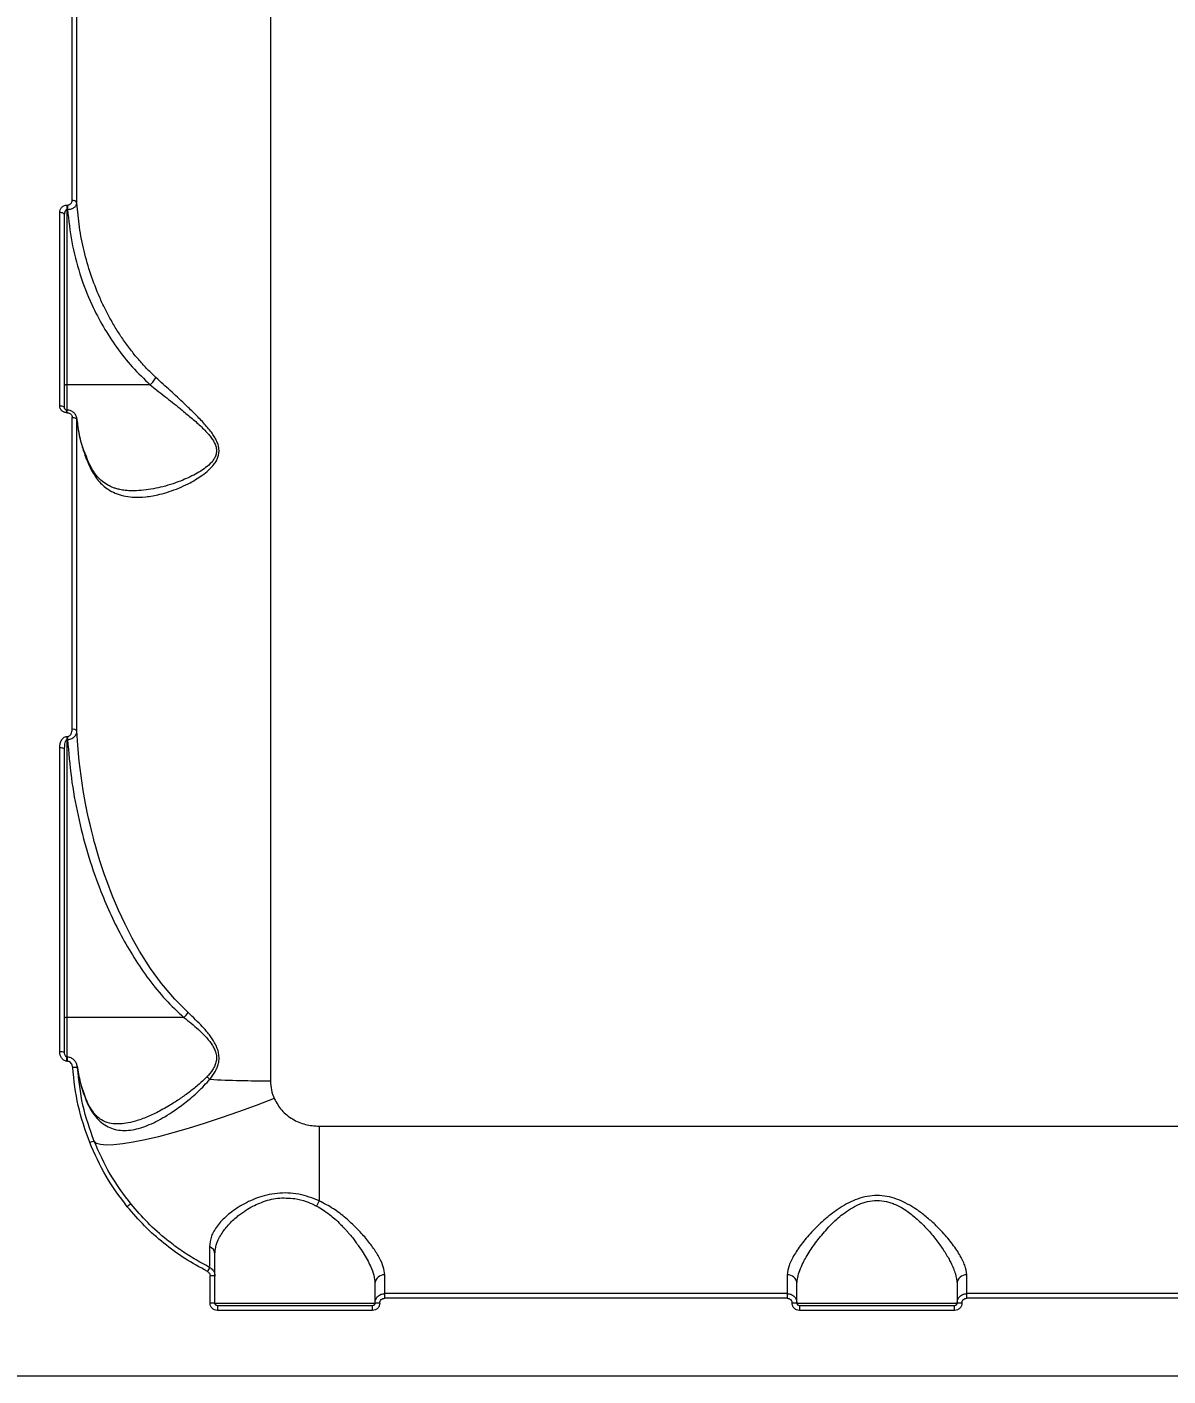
# Model space of a CAD drawing. Header units: millimetres. Extents: x -5718 to 5731, y -4937 to 4872.
# Drawn here: x -164.9 to 70.3, y 1520.6 to 1798.7 of the extents above; entities that cross this region are included whole.
import ezdxf

# ---------------------------------------------------------------- set-up
doc = ezdxf.new("R2010")
doc.units = ezdxf.units.MM
for name, color, linetype in [('DIKOM_ОБЪЕКТ', 7, 'Continuous'), ('DIKOM_РАЗМЕР_ЗОНА', 7, 'Continuous'), ('DIKOM_РАЗМЕР_ОБЪЕКТА', 7, 'Continuous')]:
    doc.layers.add(name, color=color, linetype=linetype)
doc.styles.add('style1', font='arial.ttf', dxfattribs={"width": 0.8})
doc.dimstyles.new('1-50', dxfattribs={"dimtxt": 300, "dimasz": 200, "dimexe": 100, "dimexo": 0, "dimgap": 100, "dimtad": 0, "dimdec": 0, "dimtxsty": 'style1', "dimcen": 0, "dimclrd": 7, "dimclre": 7, "dimadec": 1, "dimazin": 2, "dimtfac": 1, "dimtdec": 0, "dimtmove": 1, "dimatfit": 3, "dimfxl": 0, "dimlwd": 25, "dimlwe": 18, "dimarcsym": 0})

# ---------------------------------------------------------------- blocks, each defined once
blk = doc.blocks.new('*D15')
at = {"layer": 'Defpoints', "color": 0, "transparency": 16777216}
for p in [(-1897.42, 3178.83), (-4525.54, -2300.51), (-129.69, -2300.51)]:
    blk.add_point(p, dxfattribs=at)
at = {"layer": 'DIKOM_РАЗМЕР_ОБЪЕКТА', "color": 7, "lineweight": 18, "transparency": 16777216}
for p, q in [((-1897.42, 3178.83), (-4625.54, 3178.83)), ((-129.69, -2300.51), (-4625.54, -2300.51))]:
    blk.add_line(p, q, dxfattribs=at)
at = {"layer": 'DIKOM_РАЗМЕР_ОБЪЕКТА', "color": 7, "lineweight": 25, "transparency": 16777216}
for p, q in [((-4525.54, 2978.83), (-4525.54, 1718.95)), ((-4525.54, -2100.51), (-4525.54, 803.05))]:
    blk.add_line(p, q, dxfattribs=at)
at = {"layer": 'DIKOM_РАЗМЕР_ОБЪЕКТА', "color": 7, "transparency": 16777216}
for points in [[(-4558.87, 2978.83), (-4492.21, 2978.83), (-4525.54, 3178.83)], [(-4558.87, -2100.51), (-4492.21, -2100.51), (-4525.54, -2300.51)]]:
    blk.add_solid(points, dxfattribs=at)
at = {"layer": 'DIKOM_РАЗМЕР_ОБЪЕКТА', "color": 0, "transparency": 16777216, "insert": (-4525.54, 1261), "char_height": 300, "attachment_point": 5, "rotation": 90, "style": 'style1'}
blk.add_mtext('5400', dxfattribs=at)
blk = doc.blocks.new('*D13')
at = {"layer": 'Defpoints', "color": 0, "transparency": 16777216}
for p in [(-5521.54, 4872.34), (-1696.24, 4872.34), (580.61, -3721.16)]:
    blk.add_point(p, dxfattribs=at)
at = {"layer": 'DIKOM_РАЗМЕР_ЗОНА', "color": 7, "lineweight": 18, "transparency": 16777216}
for p, q in [((-1696.24, 4872.34), (-5621.54, 4872.34)), ((580.61, -3721.16), (-5621.54, -3721.16))]:
    blk.add_line(p, q, dxfattribs=at)
at = {"layer": 'DIKOM_РАЗМЕР_ЗОНА', "color": 7, "lineweight": 25, "transparency": 16777216}
for p, q in [((-5521.54, 4672.34), (-5521.54, 1701.62)), ((-5521.54, -3521.16), (-5521.54, 785.38))]:
    blk.add_line(p, q, dxfattribs=at)
at = {"layer": 'DIKOM_РАЗМЕР_ЗОНА', "color": 7, "transparency": 16777216}
for points in [[(-5554.87, 4672.34), (-5488.21, 4672.34), (-5521.54, 4872.34)], [(-5554.87, -3521.16), (-5488.21, -3521.16), (-5521.54, -3721.16)]]:
    blk.add_solid(points, dxfattribs=at)
at = {"layer": 'DIKOM_РАЗМЕР_ЗОНА', "color": 0, "transparency": 16777216, "insert": (-5521.54, 1243.5), "char_height": 300, "attachment_point": 5, "rotation": 90, "style": 'style1'}
blk.add_mtext('8600', dxfattribs=at)

msp = doc.modelspace()

# ---------------------------------------------------------------- linework, layer by layer
at = {"layer": 'DIKOM_ОБЪЕКТ', "color": 7, "linetype": 'Continuous', "lineweight": 15}
for p, q in [((-114.74, 1901.58), (-114.74, 1581.43)), ((-155.63, 1762.95), (-155.63, 1828.93)), ((-154.63, 1762.42), (-154.63, 1828.25)), ((-156.69, 1761.99), (-156.58, 1761.99)), ((-156.69, 1761.99), (-156.69, 1761.09)), ((-156.69, 1761.09), (-156.69, 1724.93)), ((-156.69, 1761.09), (-156.58, 1761.09)), ((-156.58, 1761.99), (-156.58, 1761.09)), ((-158.19, 1720.6), (-158.19, 1760.47)), ((-139.53, 1724.93), (-156.69, 1724.93)), ((-156.69, 1724.93), (-156.69, 1719.71)), ((-139.52, 1724.94), (-139.53, 1724.93)), ((-156.65, 1719.71), (-156.69, 1719.71)), ((-156.69, 1719.19), (-156.69, 1719.71)), ((-156.69, 1719.19), (-156.65, 1719.19)), ((-156.65, 1719.19), (-156.65, 1719.71)), ((-155.63, 1653.89), (-155.63, 1718.22)), ((-154.72, 1718.16), (-154.63, 1717.78)), ((-154.63, 1653.6), (-154.63, 1717.78)), ((-156.69, 1652.43), (-156.56, 1652.43)), ((-156.69, 1652.43), (-156.69, 1651.79)), ((-156.56, 1652.43), (-156.56, 1651.79)), ((-158.19, 1587.43), (-158.19, 1650.09)), ((-156.69, 1651.79), (-156.69, 1594.5)), ((-156.69, 1651.79), (-156.56, 1651.79)), ((-132.57, 1594.5), (-156.69, 1594.5)), ((-156.69, 1594.5), (-156.69, 1586.33)), ((-156.59, 1586.33), (-156.69, 1586.33)), ((-156.69, 1585.49), (-156.69, 1586.33)), ((-156.69, 1585.49), (-156.59, 1585.49)), ((-156.59, 1585.49), (-156.59, 1586.33)), ((-154.52, 1584.11), (-154.61, 1584.53)), ((-154.15, 1582.25), (-154.55, 1584.53)), ((-152.81, 1577.79), (-153.96, 1581.26)), ((-104.69, 1572.08), (245.31, 1572.08)), ((-104.69, 1572.08), (-104.69, 1556.68)), ((-127.28, 1543.11), (-127.28, 1542.98)), ((-127.19, 1535.62), (-127.19, 1541.25)), ((-126.19, 1535.58), (-126.19, 1541.2)), ((-91.19, 1537.58), (-91.19, 1541.44)), ((-8.19, 1541.44), (-8.19, 1537.58)), ((28.81, 1537.58), (28.81, 1541.44)), ((-126.19, 1535.58), (-93.19, 1535.58)), ((-91.19, 1536.62), (-91.19, 1537.58)), ((-8.19, 1537.58), (-91.19, 1537.58)), ((-8.19, 1536.62), (-91.19, 1536.62)), ((-8.19, 1537.58), (-8.19, 1536.62)), ((-6.19, 1535.58), (26.81, 1535.58)), ((28.81, 1536.62), (28.81, 1537.58)), ((111.81, 1537.58), (28.81, 1537.58)), ((111.81, 1536.62), (28.81, 1536.62)), ((-125.69, 1535.08), (-125.69, 1534.12)), ((-93.69, 1535.08), (-125.69, 1535.08)), ((-93.69, 1534.12), (-125.69, 1534.12)), ((-93.69, 1534.12), (-93.69, 1535.08)), ((-5.69, 1535.08), (-5.69, 1534.12)), ((26.31, 1535.08), (-5.69, 1535.08)), ((26.31, 1534.12), (-5.69, 1534.12)), ((26.31, 1534.12), (26.31, 1535.08)), ((312.31, 1520.58), (-171.69, 1520.58))]:
    msp.add_line(p, q, dxfattribs=at)
at = {"layer": 'DIKOM_ОБЪЕКТ', "color": 7, "linetype": 'Continuous', "lineweight": 15, "flags": 128}
for points in [[(-157.19, 1759.89), (-157.21, 1760.01), (-157.26, 1760.11), (-157.35, 1760.21), (-157.48, 1760.3), (-157.63, 1760.37), (-157.8, 1760.42), (-157.99, 1760.46), (-158.19, 1760.47)], [(-156.69, 1724.93), (-156.78, 1724.93), (-156.88, 1724.92), (-156.96, 1724.91), (-157.04, 1724.89), (-157.1, 1724.86), (-157.15, 1724.84), (-157.18, 1724.8), (-157.19, 1724.77)], [(-158.19, 1720.6), (-157.99, 1720.59), (-157.8, 1720.57), (-157.63, 1720.52), (-157.48, 1720.46), (-157.35, 1720.39), (-157.26, 1720.31), (-157.21, 1720.22), (-157.19, 1720.13)], [(-155.63, 1718.22), (-155.44, 1718.21), (-155.26, 1718.18), (-155.09, 1718.14), (-154.95, 1718.09), (-154.82, 1718.02), (-154.72, 1717.95), (-154.66, 1717.86), (-154.63, 1717.78)], [(-131.72, 1595.52), (-134.47, 1598.26), (-137.21, 1601.51), (-139.48, 1604.63), (-141.73, 1608.19), (-143.23, 1610.83), (-144.72, 1613.74), (-146.06, 1616.62), (-147.27, 1619.48), (-148.48, 1622.64), (-148.94, 1623.93), (-149.41, 1625.33), (-149.9, 1626.83), (-150.39, 1628.44), (-150.88, 1630.16), (-151.05, 1630.8), (-151.24, 1631.5), (-151.44, 1632.26), (-151.65, 1633.09), (-151.86, 1633.98), (-152.24, 1635.62), (-152.5, 1636.82), (-152.65, 1637.56), (-152.69, 1637.76), (-152.7, 1637.82), (-152.7, 1637.84), (-152.7, 1637.84), (-152.71, 1637.85), (-152.71, 1637.85), (-152.71, 1637.85), (-152.71, 1637.85), (-152.71, 1637.85), (-152.71, 1637.85), (-152.71, 1637.85), (-152.71, 1637.85), (-152.71, 1637.85), (-153.34, 1641.33), (-153.79, 1644.35), (-154.15, 1647.37), (-154.45, 1650.59), (-154.63, 1653.6)], [(-157.19, 1649.78), (-157.21, 1649.84), (-157.26, 1649.9), (-157.35, 1649.96), (-157.48, 1650), (-157.63, 1650.04), (-157.8, 1650.07), (-157.99, 1650.09), (-158.19, 1650.09)], [(-156.69, 1594.5), (-156.78, 1594.5), (-156.88, 1594.49), (-156.96, 1594.47), (-157.04, 1594.45), (-157.1, 1594.43), (-157.15, 1594.4), (-157.18, 1594.37), (-157.19, 1594.33)], [(-152.73, 1577.4), (-152.76, 1577.66), (-152.81, 1577.79)], [(-113.98, 1577.79), (-117.67, 1576.38), (-121.33, 1575.05), (-124.91, 1573.8), (-128.39, 1572.66), (-131.72, 1571.62), (-134.88, 1570.71), (-137.84, 1569.92), (-140.55, 1569.28), (-143.01, 1568.78), (-145.18, 1568.42), (-147.04, 1568.22), (-148.57, 1568.18), (-149.76, 1568.29), (-150.6, 1568.55), (-151.08, 1568.97)]]:
    msp.add_lwpolyline(points, dxfattribs=at)
at = {"layer": 'DIKOM_ОБЪЕКТ', "color": 7, "linetype": 'Continuous', "lineweight": 15}
for centre, radius, start, end in [((-155.48, 1762.04), 0.929, 24.1119, 99.2814), ((-155.42, 1652.75), 1.16, 46.8704, 100.0273), ((-138.69, 1600.47), 8.55, 315.711, 324.6033), ((-157.94, 1585.76), 1.69, 63.3402, 98.3055), ((-155.16, 1582.25), 1.97, 70.8701, 100.2032), ((-131.38, 1577.32), 6.08, 46.7288, 54.3462), ((-114.86, 1817.81), 236.38, 267.0035, 270.0294), ((-150.92, 1566.59), 2.38, 93.7655, 117.0854), ((-141.83, 1552.87), 3.56, 117.4646, 132.7854), ((-98.33, 1552.73), 7.48, 148.1485, 157.168), ((-127.95, 1545.63), 1.76, 1.8286, 68.8598), ((-119.03, 1537.99), 9.64, 148.8411, 154.5039), ((-126.94, 1536.36), 4.89, 81.1713, 92.9226), ((-91.28, 1539.53), 1.91, 87.2443, 176.9526), ((-8.09, 1539.53), 1.91, 3.0473, 92.7524), ((28.72, 1539.53), 1.91, 87.2443, 176.9526), ((-126.94, 1529.05), 6.58, 83.4515, 92.1745), ((-92.44, 1529.04), 6.58, 87.8269, 96.5466), ((-6.94, 1529.05), 6.58, 83.4515, 92.1745), ((27.56, 1529.04), 6.58, 87.8269, 96.5466)]:
    msp.add_arc(centre, radius, start, end, dxfattribs=at)
for points, knots in [([(-158.19, 1760.47), (-158.17, 1760.65), (-158.13, 1761.01), (-157.88, 1761.42), (-157.59, 1761.7), (-157.32, 1761.86), (-157.02, 1761.97), (-156.8, 1761.98), (-156.69, 1761.99)], [0, 0, 0, 0, 0.249604, 0.499357, 0.627292, 0.749878, 0.876344, 1, 1, 1, 1]), ([(-157.19, 1759.89), (-157.17, 1760.13), (-157.15, 1760.47), (-157, 1760.86), (-156.86, 1761.02), (-156.76, 1761.08), (-156.71, 1761.09), (-156.69, 1761.09)], [0, 0, 0, 0, 0.499821, 0.749766, 0.89165, 0.948525, 1, 1, 1, 1]), ([(-156.58, 1761.99), (-156.51, 1761.99), (-156.37, 1762), (-156.18, 1762.07), (-156, 1762.17), (-155.82, 1762.35), (-155.66, 1762.61), (-155.64, 1762.84), (-155.63, 1762.95)], [0, 0, 0, 0, 0.124266, 0.250093, 0.372619, 0.500533, 0.75028, 1, 1, 1, 1]), ([(-156.58, 1761.09), (-156.44, 1761.1), (-156.16, 1761.12), (-155.77, 1761.22), (-155.42, 1761.37), (-155.05, 1761.6), (-154.71, 1761.96), (-154.66, 1762.27), (-154.63, 1762.42)], [0, 0, 0, 0, 0.134461, 0.267608, 0.398079, 0.524595, 0.76677, 1, 1, 1, 1]), ([(-156.58, 1761.09), (-156.34, 1758.85), (-155.86, 1754.36), (-154.14, 1747.78), (-151.89, 1741.94), (-149.28, 1736.9), (-146.5, 1732.6), (-143.3, 1728.55), (-140.79, 1726.14), (-139.52, 1724.94)], [0, 0, 0, 0, 0.166613, 0.334073, 0.500709, 0.626299, 0.749553, 0.87424, 1, 1, 1, 1]), ([(-138.34, 1726.44), (-138.92, 1726.99), (-140.11, 1728.11), (-141.8, 1729.96), (-143.46, 1731.98), (-145, 1734.08), (-146.43, 1736.24), (-147.69, 1738.39), (-148.88, 1740.64), (-150.31, 1743.7), (-151.84, 1747.66), (-153.22, 1752.5), (-154.2, 1757.43), (-154.48, 1760.75), (-154.63, 1762.42)], [0, 0, 0, 0, 0.058264, 0.119404, 0.183473, 0.25052, 0.310985, 0.374711, 0.434725, 0.499549, 0.625107, 0.750364, 0.875056, 1, 1, 1, 1]), ([(-157.19, 1720.13), (-157.19, 1726.93), (-157.19, 1740.53), (-157.19, 1753.44), (-157.19, 1759.89)], [0, 0, 0, 0, 0.5, 1, 1, 1, 1]), ([(-151.87, 1707.78), (-151.63, 1707.31), (-151.13, 1706.37), (-150.26, 1705.19), (-149.28, 1704.18), (-148.12, 1703.29), (-146.72, 1702.55), (-145.05, 1702.02), (-142.97, 1701.72), (-140.47, 1701.78), (-137.9, 1702.24), (-135.62, 1702.89), (-133.65, 1703.62), (-131.83, 1704.46), (-130.23, 1705.34), (-128.8, 1706.26), (-127.49, 1707.29), (-126.5, 1708.32), (-125.89, 1709.23), (-125.4, 1710.26), (-125.25, 1711.43), (-125.52, 1712.62), (-125.87, 1713.48), (-126.35, 1714.33), (-127.19, 1715.55), (-128.56, 1717.15), (-130.44, 1719.08), (-132.75, 1721.29), (-135.41, 1723.75), (-137.36, 1725.54), (-138.34, 1726.44)], [0, 0, 0, 0, 0.031256, 0.062976, 0.093745, 0.125284, 0.165188, 0.206698, 0.250156, 0.312662, 0.374509, 0.415706, 0.457618, 0.498862, 0.531228, 0.560995, 0.594784, 0.623571, 0.64012, 0.65522, 0.686722, 0.701965, 0.718317, 0.733202, 0.749556, 0.78951, 0.832435, 0.875139, 0.937409, 1, 1, 1, 1]), ([(-139.53, 1724.93), (-139.06, 1724.57), (-138.06, 1723.77), (-136.53, 1722.56), (-134.97, 1721.32), (-133.26, 1719.95), (-131.39, 1718.42), (-129.42, 1716.71), (-127.95, 1715.28), (-127.01, 1714.14), (-126.47, 1713.36), (-126.06, 1712.53), (-125.84, 1711.67), (-125.86, 1710.97), (-126, 1710.43), (-126.2, 1709.92), (-126.57, 1709.32), (-127.31, 1708.48), (-128.41, 1707.59), (-129.83, 1706.71), (-131.3, 1705.94), (-132.97, 1705.21), (-134.85, 1704.52), (-136.88, 1703.92), (-138.91, 1703.47), (-140.87, 1703.19), (-142.31, 1703.06), (-143.06, 1703.09), (-143.18, 1703.1)], [0, 0, 0, 0, 0.040238, 0.08734, 0.130812, 0.174283, 0.233253, 0.291876, 0.34939, 0.371225, 0.392963, 0.416017, 0.436931, 0.458439, 0.469542, 0.48107, 0.501727, 0.525139, 0.568901, 0.612186, 0.655443, 0.698831, 0.756859, 0.817057, 0.872124, 0.931281, 0.988609, 1, 1, 1, 1]), ([(-139.52, 1724.94), (-139.41, 1725.06), (-139.17, 1725.3), (-138.84, 1725.7), (-138.55, 1726.1), (-138.41, 1726.33), (-138.34, 1726.44)], [0, 0, 0, 0, 0.245748, 0.499984, 0.754235, 1, 1, 1, 1]), ([(-156.69, 1719.19), (-156.79, 1719.19), (-156.99, 1719.2), (-157.28, 1719.29), (-157.55, 1719.43), (-157.85, 1719.68), (-158.12, 1720.07), (-158.17, 1720.43), (-158.19, 1720.6)], [0, 0, 0, 0, 0.125106, 0.250973, 0.375185, 0.50125, 0.750472, 1, 1, 1, 1]), ([(-156.69, 1719.71), (-156.76, 1719.72), (-156.9, 1719.73), (-157.09, 1719.86), (-157.22, 1720.05), (-157.24, 1720.22), (-157.26, 1720.3)], [0, 0, 0, 0, 0.234993, 0.470148, 0.725906, 1, 1, 1, 1]), ([(-154.67, 1718.14), (-154.75, 1718.36), (-154.9, 1718.8), (-155.4, 1719.32), (-156, 1719.65), (-156.44, 1719.69), (-156.65, 1719.71)], [0, 0, 0, 0, 0.265994, 0.522789, 0.768722, 1, 1, 1, 1]), ([(-156.65, 1719.19), (-156.58, 1719.18), (-156.44, 1719.18), (-156.25, 1719.11), (-156.06, 1719.02), (-155.86, 1718.85), (-155.67, 1718.58), (-155.64, 1718.34), (-155.63, 1718.22)], [0, 0, 0, 0, 0.124991, 0.250926, 0.375211, 0.501211, 0.750469, 1, 1, 1, 1]), ([(-151.9, 1708.25), (-152.62, 1709.91), (-154.02, 1713.13), (-154.44, 1716.5), (-154.64, 1718.13)], [0, 0, 0, 0, 0.518308, 1, 1, 1, 1]), ([(-154.63, 1717.78), (-154.58, 1717.26), (-154.44, 1716.01), (-154.05, 1713.91), (-153.42, 1711.62), (-152.67, 1709.53), (-152.11, 1708.32), (-151.87, 1707.78)], [0, 0, 0, 0, 0.150355, 0.366821, 0.62262, 0.834076, 1, 1, 1, 1]), ([(-151.87, 1707.78), (-151.86, 1707.87), (-151.84, 1708.05), (-151.87, 1708.23), (-151.93, 1708.3), (-151.93, 1708.31)], [0, 0, 0, 0, 0.465829, 0.964855, 1, 1, 1, 1]), ([(-143.15, 1703.08), (-143.66, 1703.1), (-144.58, 1703.12), (-145.71, 1703.31), (-146.55, 1703.53), (-147.34, 1703.8), (-148.29, 1704.23), (-149.48, 1705.02), (-150.79, 1706.28), (-151.53, 1707.64), (-151.92, 1708.35)], [0, 0, 0, 0, 0.136919, 0.244547, 0.323992, 0.388848, 0.488687, 0.627219, 0.803817, 1, 1, 1, 1]), ([(-158.19, 1650.09), (-158.17, 1650.34), (-158.14, 1650.84), (-157.9, 1651.56), (-157.52, 1652.09), (-157.14, 1652.34), (-156.88, 1652.42), (-156.75, 1652.43), (-156.69, 1652.43)], [0, 0, 0, 0, 0.249904, 0.499506, 0.748841, 0.874394, 0.937979, 1, 1, 1, 1]), ([(-156.56, 1652.43), (-156.48, 1652.44), (-156.32, 1652.46), (-156.11, 1652.6), (-155.94, 1652.77), (-155.78, 1653.05), (-155.65, 1653.43), (-155.63, 1653.74), (-155.63, 1653.89)], [0, 0, 0, 0, 0.124746, 0.250178, 0.369037, 0.500664, 0.750159, 1, 1, 1, 1]), ([(-156.56, 1651.79), (-156.4, 1651.8), (-156.08, 1651.83), (-155.66, 1652), (-155.32, 1652.23), (-154.98, 1652.56), (-154.7, 1653.02), (-154.65, 1653.41), (-154.63, 1653.6)], [0, 0, 0, 0, 0.149507, 0.292069, 0.424058, 0.548133, 0.779097, 1, 1, 1, 1]), ([(-157.19, 1649.78), (-157.17, 1650.14), (-157.16, 1650.68), (-157.02, 1651.31), (-156.9, 1651.63), (-156.79, 1651.75), (-156.73, 1651.78), (-156.7, 1651.79), (-156.69, 1651.79)], [0, 0, 0, 0, 0.498181, 0.748374, 0.909019, 0.960643, 0.981253, 1, 1, 1, 1]), ([(-157.19, 1587.27), (-157.19, 1594.31), (-157.19, 1608.4), (-157.19, 1629.27), (-157.19, 1642.95), (-157.19, 1649.78)], [0, 0, 0, 0, 0.333315, 0.666681, 1, 1, 1, 1]), ([(-156.56, 1651.79), (-156.35, 1649.16), (-155.92, 1643.91), (-154.51, 1636.13), (-152.57, 1628.49), (-150.3, 1621.84), (-147.91, 1616.15), (-145.57, 1611.39), (-142.89, 1606.76), (-139.87, 1602.34), (-136.49, 1598.16), (-133.87, 1595.71), (-132.57, 1594.5)], [0, 0, 0, 0, 0.125543, 0.250941, 0.375502, 0.499756, 0.583467, 0.667197, 0.750024, 0.834295, 0.918038, 1, 1, 1, 1]), ([(-132.57, 1594.5), (-132.07, 1594.1), (-131.06, 1593.31), (-129.59, 1592.04), (-128.18, 1590.68), (-127.1, 1589.41), (-126.41, 1588.29), (-126.02, 1587.39), (-125.83, 1586.44), (-125.89, 1585.48), (-126.17, 1584.57), (-126.78, 1583.45), (-127.42, 1582.73), (-127.84, 1582.27)], [0, 0, 0, 0, 0.124985, 0.249688, 0.374685, 0.499925, 0.566192, 0.624919, 0.688077, 0.749815, 0.808907, 0.874792, 1, 1, 1, 1]), ([(-127.21, 1581.75), (-127, 1582.03), (-126.59, 1582.55), (-126.06, 1583.43), (-125.64, 1584.33), (-125.37, 1585.32), (-125.3, 1586.34), (-125.44, 1587.36), (-125.77, 1588.36), (-126.36, 1589.56), (-127.36, 1591.02), (-128.71, 1592.58), (-130.2, 1594.1), (-131.2, 1595.03), (-131.72, 1595.52)], [0, 0, 0, 0, 0.065781, 0.125529, 0.19073, 0.250757, 0.313065, 0.376023, 0.435507, 0.500565, 0.615019, 0.750624, 0.86983, 1, 1, 1, 1]), ([(-156.69, 1585.49), (-156.8, 1585.5), (-157.03, 1585.52), (-157.34, 1585.67), (-157.61, 1585.88), (-157.89, 1586.23), (-158.13, 1586.76), (-158.17, 1587.2), (-158.19, 1587.43)], [0, 0, 0, 0, 0.125488, 0.250728, 0.372533, 0.501469, 0.750713, 1, 1, 1, 1]), ([(-156.69, 1586.33), (-156.69, 1586.33), (-156.71, 1586.33), (-156.75, 1586.34), (-156.82, 1586.37), (-156.91, 1586.45), (-157.05, 1586.62), (-157.19, 1586.91), (-157.23, 1587.18), (-157.26, 1587.33)], [0, 0, 0, 0, 0.024177, 0.048075, 0.111253, 0.20672, 0.332432, 0.644254, 1, 1, 1, 1]), ([(-154.58, 1584.51), (-154.65, 1584.73), (-154.78, 1585.17), (-155.2, 1585.75), (-155.71, 1586.13), (-156.19, 1586.3), (-156.46, 1586.32), (-156.59, 1586.33)], [0, 0, 0, 0, 0.234172, 0.472701, 0.727549, 0.86282, 1, 1, 1, 1]), ([(-155.51, 1584.19), (-155.53, 1584.34), (-155.58, 1584.64), (-155.79, 1585.06), (-156.08, 1585.33), (-156.36, 1585.47), (-156.52, 1585.48), (-156.59, 1585.49)], [0, 0, 0, 0, 0.249735, 0.499127, 0.748775, 0.877183, 1, 1, 1, 1]), ([(-152.01, 1568.71), (-152.9, 1571.23), (-154.67, 1576.26), (-155.23, 1581.55), (-155.51, 1584.19)], [0, 0, 0, 0, 0.5, 1, 1, 1, 1]), ([(-154.52, 1584.11), (-154.33, 1582.98), (-153.96, 1580.71), (-153.14, 1578.51), (-152.73, 1577.4)], [0, 0, 0, 0, 0.499634, 1, 1, 1, 1]), ([(-151.08, 1568.97), (-151.95, 1571.43), (-153.69, 1576.35), (-154.24, 1581.53), (-154.52, 1584.11)], [0, 0, 0, 0, 0.499956, 1, 1, 1, 1]), ([(-152.73, 1577.4), (-152.44, 1576.76), (-151.86, 1575.47), (-150.78, 1573.96), (-149.58, 1572.76), (-147.8, 1571.62), (-145.29, 1571.02), (-141.96, 1571.47), (-138.39, 1572.9), (-135.06, 1574.89), (-132.12, 1577.07), (-129.57, 1579.19), (-128, 1580.9), (-127.21, 1581.75)], [0, 0, 0, 0, 0.063086, 0.125249, 0.187691, 0.250377, 0.375039, 0.499358, 0.624262, 0.74863, 0.83234, 0.915829, 1, 1, 1, 1]), ([(-127.84, 1582.27), (-128.45, 1581.68), (-129.67, 1580.5), (-131.63, 1578.97), (-133.59, 1577.58), (-135.81, 1576.17), (-138.21, 1574.84), (-140.74, 1573.7), (-142.98, 1572.98), (-144.88, 1572.6), (-145.95, 1572.57), (-146.44, 1572.55)], [0, 0, 0, 0, 0.101413, 0.202309, 0.303442, 0.404935, 0.54488, 0.676813, 0.809087, 0.9124, 1, 1, 1, 1]), ([(-114.74, 1581.43), (-114.7, 1580.8), (-114.64, 1579.55), (-114.2, 1578.38), (-113.98, 1577.79)], [0, 0, 0, 0, 0.50044, 1, 1, 1, 1]), ([(-146.41, 1572.54), (-146.93, 1572.57), (-148.08, 1572.65), (-149.72, 1573.36), (-151.05, 1574.6), (-152.09, 1576.15), (-152.56, 1577.23), (-152.81, 1577.79)], [0, 0, 0, 0, 0.192464, 0.421349, 0.689586, 0.838154, 1, 1, 1, 1]), ([(-113.98, 1577.79), (-113.5, 1576.95), (-112.56, 1575.27), (-110.25, 1573.47), (-107.58, 1572.3), (-105.65, 1572.16), (-104.69, 1572.08)], [0, 0, 0, 0, 0.250696, 0.500428, 0.75026, 1, 1, 1, 1]), ([(-144.25, 1555.48), (-145.79, 1557.54), (-148.88, 1561.66), (-150.97, 1566.36), (-152.01, 1568.71)], [0, 0, 0, 0, 0.5, 1, 1, 1, 1]), ([(-143.47, 1556.02), (-144.99, 1558.04), (-148.02, 1562.07), (-150.06, 1566.67), (-151.08, 1568.97)], [0, 0, 0, 0, 0.499996, 1, 1, 1, 1]), ([(-104.69, 1556.68), (-105.37, 1556.96), (-106.72, 1557.53), (-108.91, 1558.09), (-111.15, 1558.36), (-113.38, 1558.29), (-115.51, 1557.92), (-118.15, 1557.12), (-121.04, 1555.7), (-123.79, 1553.7), (-125.79, 1551.55), (-127.07, 1549.38), (-127.23, 1547.97), (-127.31, 1547.27)], [0, 0, 0, 0, 0.063626, 0.127184, 0.190569, 0.253577, 0.316731, 0.379436, 0.503977, 0.628392, 0.751947, 0.876094, 1, 1, 1, 1]), ([(28.81, 1541.44), (28.73, 1542.07), (28.57, 1543.33), (27.4, 1545.61), (25.74, 1548.03), (23.83, 1550.27), (21.88, 1552.21), (20.01, 1553.82), (18.1, 1555.2), (16.21, 1556.29), (14.35, 1557.11), (12.39, 1557.65), (10.33, 1557.85), (8.27, 1557.66), (6.3, 1557.12), (4.43, 1556.3), (2.15, 1554.98), (-0.39, 1553.03), (-2.97, 1550.54), (-5.12, 1548.03), (-6.78, 1545.6), (-7.94, 1543.32), (-8.11, 1542.07), (-8.19, 1541.44)], [0, 0, 0, 0, 0.062838, 0.125033, 0.187552, 0.24966, 0.291552, 0.333637, 0.374497, 0.40709, 0.437194, 0.469233, 0.49981, 0.53042, 0.56249, 0.592659, 0.62533, 0.687939, 0.750118, 0.812757, 0.875168, 0.937672, 1, 1, 1, 1]), ([(-127.73, 1542.14), (-129.3, 1543), (-132.44, 1544.71), (-136.76, 1547.89), (-140.77, 1551.44), (-143.08, 1554.13), (-144.25, 1555.48)], [0, 0, 0, 0, 0.25064, 0.501319, 0.750598, 1, 1, 1, 1]), ([(-127.28, 1542.98), (-128.35, 1543.55), (-130.45, 1544.67), (-133.38, 1546.59), (-136.63, 1549.03), (-140.08, 1552.1), (-142.35, 1554.73), (-143.47, 1556.02)], [0, 0, 0, 0, 0.17313, 0.340255, 0.501383, 0.755527, 1, 1, 1, 1]), ([(-126.19, 1545.68), (-126.17, 1545.98), (-126.15, 1546.6), (-125.94, 1547.49), (-125.6, 1548.46), (-125.1, 1549.48), (-124.43, 1550.5), (-123.65, 1551.48), (-122.82, 1552.37), (-121.91, 1553.2), (-121.06, 1553.88), (-120.27, 1554.45), (-119.28, 1555.09), (-118.08, 1555.76), (-116.56, 1556.43), (-114.97, 1556.94), (-112.68, 1557.41), (-110.89, 1557.26), (-109.69, 1557.16)], [0, 0, 0, 0, 0.05925, 0.124903, 0.175272, 0.249658, 0.321827, 0.374692, 0.441394, 0.499358, 0.544198, 0.585951, 0.62463, 0.69048, 0.75, 0.815206, 0.875377, 1, 1, 1, 1]), ([(-109.69, 1557.16), (-108.9, 1556.99), (-107.34, 1556.65), (-105.93, 1555.97), (-105.23, 1555.63)], [0, 0, 0, 0, 0.499591, 1, 1, 1, 1]), ([(-105.23, 1555.63), (-104.78, 1555.38), (-103.84, 1554.86), (-102.59, 1553.94), (-101.38, 1552.92), (-100.53, 1552.11), (-99.91, 1551.48), (-99.54, 1551.09), (-99.15, 1550.65), (-98.73, 1550.18), (-98.41, 1549.8), (-98.04, 1549.36), (-97.61, 1548.83), (-97.09, 1548.14), (-96.39, 1547.17), (-95.61, 1546), (-94.78, 1544.58), (-94, 1543.01), (-93.34, 1541.29), (-93.24, 1540.19), (-93.19, 1539.63)], [0, 0, 0, 0, 0.058756, 0.125045, 0.183192, 0.249967, 0.270451, 0.293196, 0.3182, 0.345461, 0.374984, 0.38207, 0.420519, 0.46631, 0.499342, 0.586574, 0.668128, 0.749297, 0.874216, 1, 1, 1, 1]), ([(-91.19, 1541.44), (-91.24, 1541.97), (-91.36, 1543.02), (-92.21, 1544.89), (-93.43, 1546.89), (-95.03, 1548.97), (-96.95, 1551.09), (-99.18, 1553.16), (-101.69, 1555.15), (-103.69, 1556.17), (-104.69, 1556.68)], [0, 0, 0, 0, 0.125935, 0.25089, 0.375587, 0.500846, 0.625099, 0.75015, 0.875026, 1, 1, 1, 1]), ([(-6.19, 1539.63), (-6.16, 1540.05), (-6.09, 1540.9), (-5.63, 1542.36), (-5.01, 1543.77), (-4.27, 1545.14), (-3.5, 1546.4), (-2.61, 1547.71), (-1.63, 1549), (-0.56, 1550.29), (0.64, 1551.6), (1.91, 1552.84), (3.31, 1554.02), (4.8, 1555.07), (6.21, 1555.84), (7.41, 1556.31), (8.67, 1556.68), (9.65, 1556.75), (10.31, 1556.8)], [0, 0, 0, 0, 0.08193, 0.164556, 0.249576, 0.308726, 0.374375, 0.436894, 0.499551, 0.561812, 0.623927, 0.691585, 0.749004, 0.81164, 0.874481, 0.90655, 0.936958, 1, 1, 1, 1]), ([(10.31, 1556.8), (10.97, 1556.75), (11.95, 1556.69), (13.21, 1556.31), (14.2, 1555.93), (15.25, 1555.39), (16.32, 1554.73), (17.36, 1553.97), (18.41, 1553.1), (19.45, 1552.14), (20.44, 1551.12), (21.37, 1550.07), (22.25, 1549), (23.06, 1547.94), (23.79, 1546.9), (24.45, 1545.89), (25.03, 1544.9), (25.8, 1543.45), (26.6, 1541.6), (26.74, 1540.29), (26.81, 1539.63)], [0, 0, 0, 0, 0.062718, 0.093239, 0.125433, 0.166354, 0.208078, 0.250783, 0.29589, 0.347527, 0.399162, 0.447398, 0.50046, 0.553882, 0.601657, 0.651989, 0.70307, 0.749962, 0.87441, 1, 1, 1, 1]), ([(-127.31, 1547.27), (-127.31, 1546.62), (-127.3, 1545.31), (-127.29, 1543.96), (-127.29, 1543.49), (-127.29, 1543.25)], [0, 0, 0, 0, 0.334972, 0.668937, 1, 1, 1, 1]), ([(-126.19, 1541.2), (-126.19, 1541.25), (-126.19, 1541.36), (-126.19, 1542.25), (-126.19, 1543.63), (-126.19, 1545), (-126.19, 1545.68)], [0, 0, 0, 0, 0.249814, 0.498239, 0.748786, 1, 1, 1, 1]), ([(-127.73, 1542.14), (-127.66, 1542.09), (-127.5, 1542), (-127.32, 1541.78), (-127.21, 1541.52), (-127.19, 1541.34), (-127.19, 1541.25)], [0, 0, 0, 0, 0.251008, 0.500413, 0.750134, 1, 1, 1, 1]), ([(-127.28, 1542.98), (-127.16, 1542.91), (-126.9, 1542.76), (-126.55, 1542.39), (-126.25, 1541.86), (-126.21, 1541.43), (-126.19, 1541.2)], [0, 0, 0, 0, 0.185863, 0.414539, 0.685976, 1, 1, 1, 1]), ([(-93.19, 1539.63), (-93.19, 1539.01), (-93.19, 1537.77), (-93.19, 1536.54), (-93.19, 1535.73), (-93.19, 1535.63), (-93.19, 1535.58)], [0, 0, 0, 0, 0.25, 0.500002, 0.749986, 1, 1, 1, 1]), ([(-6.19, 1535.58), (-6.19, 1535.63), (-6.19, 1535.73), (-6.19, 1536.54), (-6.19, 1537.77), (-6.19, 1539.01), (-6.19, 1539.63)], [0, 0, 0, 0, 0.250001, 0.499998, 0.749986, 1, 1, 1, 1]), ([(26.81, 1539.63), (26.81, 1539.01), (26.81, 1537.77), (26.81, 1536.54), (26.81, 1535.73), (26.81, 1535.63), (26.81, 1535.58)], [0, 0, 0, 0, 0.25, 0.500002, 0.749986, 1, 1, 1, 1]), ([(-125.69, 1534.12), (-125.88, 1534.14), (-126.28, 1534.18), (-126.77, 1534.53), (-127.12, 1535.03), (-127.16, 1535.42), (-127.19, 1535.62)], [0, 0, 0, 0, 0.250545, 0.500219, 0.749994, 1, 1, 1, 1]), ([(-125.69, 1535.08), (-125.75, 1535.09), (-125.85, 1535.1), (-125.96, 1535.16), (-126.06, 1535.24), (-126.13, 1535.35), (-126.18, 1535.47), (-126.18, 1535.54), (-126.19, 1535.58)], [0, 0, 0, 0, 0.244379, 0.370905, 0.500106, 0.719751, 0.852399, 1, 1, 1, 1]), ([(-92.19, 1535.62), (-92.21, 1535.42), (-92.25, 1535.03), (-92.6, 1534.53), (-93.1, 1534.18), (-93.49, 1534.14), (-93.69, 1534.12)], [0, 0, 0, 0, 0.250565, 0.500254, 0.749996, 1, 1, 1, 1]), ([(-93.19, 1535.58), (-93.19, 1535.54), (-93.19, 1535.47), (-93.24, 1535.35), (-93.31, 1535.24), (-93.41, 1535.16), (-93.52, 1535.1), (-93.62, 1535.09), (-93.69, 1535.08)], [0, 0, 0, 0, 0.147698, 0.280494, 0.500422, 0.629421, 0.755769, 1, 1, 1, 1]), ([(-93.19, 1535.58), (-93.17, 1535.75), (-93.15, 1536.06), (-92.96, 1536.56), (-92.67, 1536.96), (-92.29, 1537.26), (-91.83, 1537.51), (-91.44, 1537.55), (-91.19, 1537.58)], [0, 0, 0, 0, 0.16177, 0.299237, 0.500401, 0.631569, 0.758734, 1, 1, 1, 1]), ([(-92.19, 1535.62), (-92.17, 1535.75), (-92.14, 1536.01), (-91.91, 1536.35), (-91.58, 1536.58), (-91.32, 1536.61), (-91.19, 1536.62)], [0, 0, 0, 0, 0.25079, 0.500112, 0.749939, 1, 1, 1, 1]), ([(-8.19, 1537.58), (-7.93, 1537.55), (-7.54, 1537.51), (-7.08, 1537.26), (-6.7, 1536.96), (-6.41, 1536.56), (-6.22, 1536.06), (-6.2, 1535.75), (-6.19, 1535.58)], [0, 0, 0, 0, 0.24147, 0.368751, 0.500045, 0.701021, 0.838359, 1, 1, 1, 1]), ([(-8.19, 1536.62), (-8.05, 1536.61), (-7.79, 1536.58), (-7.46, 1536.34), (-7.23, 1536.01), (-7.2, 1535.75), (-7.19, 1535.62)], [0, 0, 0, 0, 0.25076, 0.500072, 0.749935, 1, 1, 1, 1]), ([(-5.69, 1534.12), (-5.88, 1534.14), (-6.28, 1534.18), (-6.77, 1534.53), (-7.12, 1535.03), (-7.16, 1535.42), (-7.19, 1535.62)], [0, 0, 0, 0, 0.250545, 0.500219, 0.749994, 1, 1, 1, 1]), ([(-5.69, 1535.08), (-5.75, 1535.09), (-5.85, 1535.1), (-5.96, 1535.16), (-6.06, 1535.24), (-6.13, 1535.35), (-6.18, 1535.47), (-6.18, 1535.54), (-6.19, 1535.58)], [0, 0, 0, 0, 0.244371, 0.370892, 0.50009, 0.719728, 0.852421, 1, 1, 1, 1]), ([(27.81, 1535.62), (27.79, 1535.42), (27.75, 1535.03), (27.4, 1534.53), (26.9, 1534.18), (26.51, 1534.14), (26.31, 1534.12)], [0, 0, 0, 0, 0.250565, 0.500254, 0.749996, 1, 1, 1, 1]), ([(26.81, 1535.58), (26.81, 1535.54), (26.81, 1535.47), (26.76, 1535.35), (26.69, 1535.24), (26.59, 1535.16), (26.48, 1535.1), (26.38, 1535.09), (26.31, 1535.08)], [0, 0, 0, 0, 0.147698, 0.280494, 0.500422, 0.629421, 0.755769, 1, 1, 1, 1]), ([(26.81, 1535.58), (26.83, 1535.75), (26.85, 1536.06), (27.04, 1536.56), (27.33, 1536.96), (27.71, 1537.26), (28.17, 1537.51), (28.56, 1537.55), (28.81, 1537.58)], [0, 0, 0, 0, 0.16177, 0.299237, 0.500401, 0.631569, 0.758734, 1, 1, 1, 1]), ([(27.81, 1535.62), (27.83, 1535.75), (27.86, 1536.01), (28.09, 1536.35), (28.42, 1536.58), (28.68, 1536.61), (28.81, 1536.62)], [0, 0, 0, 0, 0.25079, 0.500112, 0.749939, 1, 1, 1, 1])]:
    msp.add_open_spline(points, degree=3, knots=knots, dxfattribs=at)

# ---------------------------------------------------------------- dimensions: what is measured, and where the dimension line sits
at = {"layer": 'DIKOM_РАЗМЕР_ЗОНА'}
dim = msp.add_linear_dim(base=(-5521.54, 4872.34), p1=(580.61, -3721.16), p2=(-1696.24, 4872.34), angle=90, text='8600', dimstyle='1-50', override={"dimscale": 1, "dimtix": 0, "dimtofl": 1, "dimtmove": 1, "dimatfit": 3}, dxfattribs=at)
dim.commit()
dim.dimension.update_dxf_attribs({"geometry": '*D13', "text_midpoint": (-5521.54, 1243.5), "dimtype": 160})
at = {"layer": 'DIKOM_РАЗМЕР_ОБЪЕКТА'}
dim = msp.add_linear_dim(base=(-4525.54, -2300.51), p1=(-1897.42, 3178.83), p2=(-129.69, -2300.51), angle=90, text='5400', dimstyle='1-50', override={"dimscale": 1, "dimtix": 0, "dimtofl": 1, "dimtmove": 1, "dimatfit": 3}, dxfattribs=at)
dim.commit()
dim.dimension.update_dxf_attribs({"geometry": '*D15', "text_midpoint": (-4525.54, 1261), "dimtype": 160})

doc.saveas('drawing.dxf')
